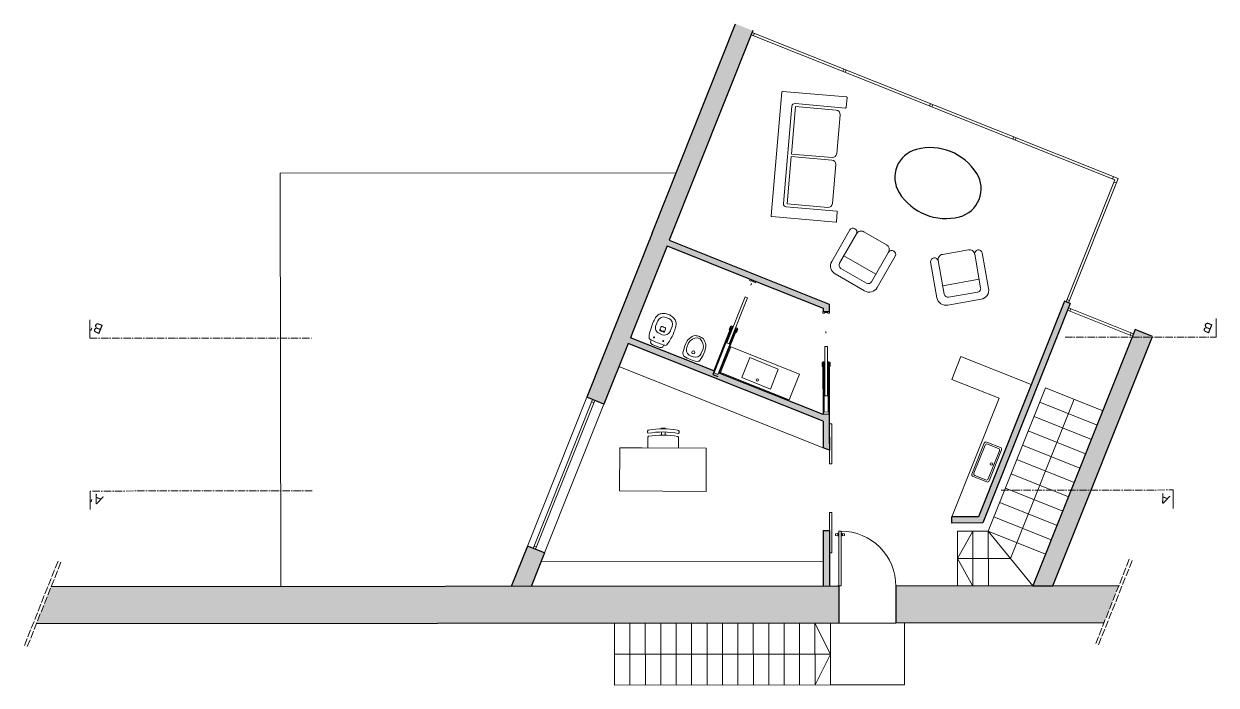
# Model space of a CAD drawing. Header units: millimetres. Extents: x -4829 to 17751, y -2575 to 15731.
# Drawn here: x 12349 to 14281, y 10606 to 11678 of the extents above; entities that cross this region are included whole.
import ezdxf

# ---------------------------------------------------------------- set-up
doc = ezdxf.new("R2010")
doc.units = ezdxf.units.MM
doc.linetypes.add('ACAD_ISO02W100', pattern=[15, 12, -3])
doc.linetypes.add('ACAD_ISO10W100', pattern=[18, 12, -3, 0, -3])
doc.layers.get('0').update_dxf_attribs({"lineweight": 20})
for name, color, linetype, lineweight in [('Arredo', 7, 'Continuous', 9), ('muri sezionati', 7, 'Continuous', 30), ('tratteggio', 7, 'Continuous', 15)]:
    doc.layers.add(name, color=color, linetype=linetype, lineweight=lineweight)
doc.layers.add('campitura', color=254, linetype='Continuous')
doc.layers.add('MURO', color=44, linetype='Continuous')
doc.styles.get("Standard").update_dxf_attribs({"font": 'arial.ttf'})

msp = doc.modelspace()

# ---------------------------------------------------------------- hatches: boundary and pattern name
at = {"layer": 'campitura'}
h = msp.add_hatch(color=256, dxfattribs=at)
h.dxf.hatch_style = 1
h.paths.add_polyline_path([(13644.3, 10766.7), (13654.3, 10766.7), (13654.2, 10856.8), (13644.2, 10856.8)])
h.paths.add_polyline_path([(13473.4, 11106.2), (13465.1, 11109.5), (13495, 11185), (13494.7, 11185.1), (13466.9, 11115.4), (13331.8, 11169.2), (13336.2, 11180.4), (13391.1, 11317.9), (13525.6, 11264.3), (13525.6, 11264.3), (13525.8, 11264.2), (13535.4, 11260.4), (13535.4, 11260.4), (13644, 11217), (13644, 11211.6), (13654, 11211.6), (13654, 11223.8), (13394.8, 11327.2), (13526.4, 11657.3), (13530.1, 11666.5), (13502.2, 11677.7), (13366.9, 11338.3), (13261.1, 11072.9), (13288.9, 11061.8), (13328.1, 11159.9), (13654.1, 11029.9), (13654, 11126.7), (13653.3, 11126.7), (13653.4, 11045.5), (13644, 11045.5), (13644, 11044.7), (13475.6, 11111.9)])
h.paths.add_polyline_path([(13138.7, 10766.2), (13171, 10766.2), (13192.7, 10820.5), (13164.8, 10831.6)])
h.paths.add_polyline_path([(13895.9, 10879.1), (13852.8, 10879), (13852.8, 10869), (13902.7, 10869.1), (14044.5, 11224.5), (14035.2, 11228.3)])
h = msp.add_hatch(color=256, dxfattribs=at)
h.dxf.hatch_style = 1
h.paths.add_polyline_path([(13644.2, 10990.8), (13654.2, 10986.8), (13654.1, 11029.9), (13654, 11126.7), (13653.3, 11126.7), (13653.4, 11045.5), (13644, 11045.5), (13644, 11044.7), (13475.6, 11111.9), (13503.3, 11181.7), (13504, 11181.5), (13504.3, 11182.2), (13502.6, 11182.8), (13473.6, 11109.8), (13467.3, 11112.3), (13496.3, 11185.3), (13494.7, 11186), (13494.4, 11185.3), (13494.7, 11185.1), (13466.9, 11115.4), (13331.8, 11169.2), (13336.2, 11180.4), (13391.1, 11317.9), (13525.8, 11264.2), (13530.5, 11262.3), (13535.4, 11260.4), (13535.4, 11260.4), (13644, 11217), (13644, 11211.6), (13654, 11211.6), (13654, 11223.8), (13394.8, 11327.2), (13526.4, 11657.3), (13530.1, 11666.5), (13502.2, 11677.7), (13366.9, 11338.3), (13261.1, 11072.9), (13288.9, 11061.8), (13328.1, 11159.9), (13644.1, 11033.9)])
h = msp.add_hatch(color=256, dxfattribs=at)
h.dxf.hatch_style = 1
h.paths.add_polyline_path([(14177.7, 11171.4), (14149.8, 11182.5), (13984.1, 10767), (14016.4, 10767.1)])
at = {"layer": 'MURO'}
h = msp.add_hatch(color=256, dxfattribs=at)
h.dxf.hatch_style = 1
h.paths.add_polyline_path([(12392.8, 10765.4), (12368.9, 10705.4), (13669.7, 10706.7), (13669.7, 10766.7)])
h.paths.add_polyline_path([(14099.2, 10707.2), (14123.2, 10767.2), (13762, 10766.8), (13762.1, 10706.8)])

# ---------------------------------------------------------------- linework, layer by layer
for p, q in [((14117.1, 11424.9), (13527.5, 11660)), ((14122.3, 11427.1), (13529, 11663.8)), ((13531.2, 11658.6), (13532.7, 11662.3)), ((13676.1, 11600.8), (13677.6, 11604.5)), ((13679.8, 11599.3), (13681.3, 11603)), ((13818, 11548.5), (13816.6, 11544.8)), ((13821.8, 11547), (13820.3, 11543.3)), ((13953.2, 11494.6), (13951.7, 11490.8)), ((13956.9, 11493.1), (13955.4, 11489.4)), ((14037.8, 11227.2), (14117.1, 11424.9)), ((14041.9, 11225.6), (14122.3, 11427.1)), ((14113.3, 11426.4), (14114.8, 11430.1)), ((14115.6, 11421.2), (14119.3, 11419.7)), ((13525.8, 11264.2), (13525.6, 11264.3)), ((13525.8, 11264.2), (13525.6, 11264.3)), ((14043.4, 11229.3), (14039.3, 11230.9)), ((14145.5, 11171.8), (14040.2, 11213.8)), ((14147, 11175.5), (14041.7, 11217.5)), ((14043.9, 11212.3), (14045.4, 11216.1)), ((12455.7, 11168.3), (12455.7, 11198.3)), ((14281.1, 11170.2), (14281, 11200.2)), ((13503.6, 11181.6), (13475.8, 11111.8)), ((14143.3, 11177), (14141.8, 11173.3)), ((13643.8, 11126.7), (13644, 11044.7)), ((13164.8, 10831.6), (13261.1, 11072.9)), ((13911.8, 10855.7), (14004.4, 11087.9)), ((14004.4, 11087.9), (14097.3, 11050.9)), ((13174.1, 10827.9), (13270.3, 11069.2)), ((13177.8, 10826.4), (13274.1, 11067.7)), ((13288.9, 11061.8), (13192.7, 10820.5)), ((13272.6, 11064), (13268.9, 11065.5)), ((14050.8, 11069.4), (13947.9, 10811.4)), ((13995.1, 11064.7), (14088, 11027.6)), ((13985.9, 11041.5), (14078.8, 11004.4)), ((13976.6, 11018.2), (14069.5, 10981.2)), ((13967.3, 10995), (14060.2, 10958)), ((13958.1, 10971.8), (14051, 10934.8)), ((13948.8, 10948.6), (14041.7, 10911.5)), ((12456, 10890.8), (12456, 10920.8)), ((13939.6, 10925.4), (14032.4, 10888.3)), ((14211.3, 10892.5), (14211.3, 10922.5)), ((13930.3, 10902.1), (14023.2, 10865.1)), ((13921, 10878.9), (14013.9, 10841.9)), ((13664.2, 10850.3), (13664.2, 10851.4)), ((13664.2, 10850.3), (13664.2, 10849.1)), ((13664.3, 10851.6), (13667.5, 10852.2)), ((13664.3, 10848.9), (13667.5, 10848.4)), ((13667.7, 10848.5), (13667.7, 10852)), ((13668.2, 10851.3), (13667.7, 10851.3)), ((13668.2, 10849.2), (13667.7, 10849.2)), ((13669.5, 10852.9), (13669.1, 10852.9)), ((13669.1, 10852.9), (13669.3, 10852.9)), ((13669.1, 10852.9), (13669.1, 10847.6)), ((13669.1, 10847.6), (13669.5, 10847.6)), ((13669.5, 10847.6), (13669.5, 10852.9)), ((13669.6, 10855.6), (13673.5, 10855.6)), ((13669.6, 10855.6), (13669.7, 10767.3)), ((13673.5, 10855.6), (13673.6, 10767.3)), ((13673.6, 10852.9), (13674, 10852.9)), ((13673.6, 10847.6), (13673.6, 10852.9)), ((13674, 10847.6), (13673.6, 10847.6)), ((13674, 10852.9), (13673.8, 10852.9)), ((13674, 10852.9), (13674, 10847.6)), ((13674.9, 10851.3), (13675.4, 10851.3)), ((13674.9, 10849.2), (13675.4, 10849.2)), ((13675.4, 10848.5), (13675.4, 10852)), ((13678.8, 10851.6), (13675.6, 10852.2)), ((13678.8, 10848.9), (13675.6, 10848.4)), ((13678.9, 10850.3), (13678.9, 10851.5)), ((13678.9, 10850.3), (13678.9, 10849.1)), ((13911.8, 10855.7), (13861.8, 10855.6)), ((13861.8, 10811.3), (13886.8, 10855.7)), ((13861.8, 10855.6), (13861.9, 10766.9)), ((13886.8, 10855.7), (13886.9, 10766.9)), ((13911.8, 10855.7), (14004.7, 10818.7)), ((13911.8, 10855.7), (13911.9, 10767)), ((13984.1, 10767), (13911.8, 10855.7)), ((13179.3, 10830.1), (13175.6, 10831.6)), ((13947.9, 10811.4), (13861.8, 10811.3)), ((13861.8, 10811.3), (13886.9, 10766.9)), ((13669.7, 10767.3), (13673.6, 10767.3)), ((13305.9, 10706.3), (13306, 10606.3)), ((13330.9, 10706.4), (13331, 10606.4)), ((13355.9, 10706.4), (13356, 10606.4)), ((13380.9, 10706.4), (13381, 10606.4)), ((13405.9, 10706.4), (13406, 10606.4)), ((13430.9, 10706.5), (13431, 10606.5)), ((13455.9, 10706.5), (13456, 10606.5)), ((13480.9, 10706.5), (13481, 10606.5)), ((13505.9, 10706.5), (13506, 10606.5)), ((13530.9, 10706.6), (13531, 10606.6)), ((13555.9, 10706.6), (13556, 10606.6)), ((13580.9, 10706.6), (13581, 10606.6)), ((13605.9, 10706.6), (13606, 10606.6)), ((13630.9, 10706.7), (13631, 10606.7)), ((13656, 10656.7), (13630.9, 10706.7)), ((13655.9, 10706.7), (13656, 10606.7)), ((13762.1, 10706.8), (13669.7, 10706.7)), ((13775.9, 10706.8), (13776, 10606.8)), ((13306, 10656.3), (13656, 10656.7)), ((13656, 10656.7), (13631, 10606.7)), ((13656, 10606.7), (13306, 10606.3)), ((13776, 10606.8), (13656, 10606.7))]:
    msp.add_line(p, q)
at = {"linetype": 'ACAD_ISO10W100'}
for p, q in [((14036.2, 11169.9), (14281.1, 11170.2)), ((12455.7, 11168.3), (12815.7, 11168.7)), ((12816, 10921.1), (12456, 10920.8)), ((13932.7, 10922.2), (14211.3, 10922.5))]:
    msp.add_line(p, q, dxfattribs=at)
for points in [[(12765, 10765.4), (12764.3, 11435.5), (13405.9, 11436.2)], [(13503.6, 11181.6), (13504, 11181.5), (13504.3, 11182.2), (13502.6, 11182.8), (13473.6, 11109.8), (13467.3, 11112.3), (13496.3, 11185.3), (13494.7, 11186)], [(13475.6, 11111.9), (13503.3, 11181.7), (13503.6, 11181.6)], [(13643.7, 11127.5), (13643.7, 11126.7), (13644.4, 11126.7), (13644.5, 11045.5), (13653.4, 11045.5), (13653.3, 11126.7), (13654, 11126.7), (13654, 11127.5), (13652.3, 11127.5), (13652.3, 11048.9), (13645.6, 11048.8), (13645.5, 11127.5), (13643.7, 11127.5)]]:
    msp.add_lwpolyline(points)
for points in [[(13531.9, 11259.9), (13531.9, 11259.9), (13532.2, 11259.8), (13531.9, 11259.1), (13534.5, 11258.1), (13535.4, 11260.4), (13525.6, 11264.3), (13524.7, 11262), (13527.2, 11261), (13527.5, 11261.7), (13527.7, 11261.6), (13527.7, 11261.6)], [(13651.3, 11209.9), (13651.3, 11209.9), (13651.6, 11209.9), (13651.6, 11209.2), (13654.3, 11209.2), (13654.3, 11211.6), (13643.8, 11211.6), (13643.8, 11209.2), (13646.5, 11209.2), (13646.5, 11209.9), (13646.8, 11209.9), (13646.8, 11209.9)], [(13492.9, 11182.4), (13493.1, 11182.4), (13492.8, 11181.7), (13491.6, 11182.2), (13493.9, 11187.9), (13495.1, 11187.4), (13494.2, 11185.1), (13494, 11185.2)], [(13496.3, 11185.4), (13494.6, 11186), (13495.5, 11188.3), (13497.2, 11187.6)], [(13502.7, 11182.8), (13504.3, 11182.1), (13505.3, 11184.4), (13503.6, 11185.1)], [(13503.1, 11178.4), (13502.9, 11178.5), (13502.7, 11177.8), (13503.9, 11177.4), (13506.1, 11183), (13504.9, 11183.5), (13504, 11181.2), (13504.2, 11181.2)], [(13643.4, 11123.5), (13643.6, 11123.5), (13643.6, 11122.8), (13642.3, 11122.8), (13642.3, 11128.9), (13643.6, 11128.9), (13643.6, 11126.5), (13643.4, 11126.5)], [(13645.4, 11127.5), (13643.6, 11127.5), (13643.6, 11129.9), (13645.4, 11129.9)], [(13652.3, 11127.5), (13654.1, 11127.5), (13654.1, 11129.9), (13652.3, 11129.9)], [(13654.3, 11123.5), (13654.2, 11123.5), (13654.2, 11122.9), (13655.5, 11122.9), (13655.5, 11128.9), (13654.2, 11128.9), (13654.2, 11126.5), (13654.3, 11126.5)]]:
    msp.add_lwpolyline(points, close=True)
msp.add_circle((13669.1, 10767.3), 0.555)
for centre, radius, start, end in [((13664.4, 10851.4), 0.178, 99.7839, 180.0581), ((13664.4, 10851.4), 0.178, 99.7839, 180.0581), ((13664.4, 10849.1), 0.178, 180.0581, 260.3322), ((13664.4, 10849.1), 0.178, 180.0581, 260.3322), ((13667.6, 10852), 0.178, 0.0581, 99.7839), ((13667.6, 10848.5), 0.178, 260.3322, 0.0581), ((13667.6, 10848.5), 0.178, 260.3322, 0.0581), ((13668.2, 10852.2), 0.893, 270.0581, 0.0581), ((13668.2, 10848.3), 0.893, 0.0581, 90.0581), ((13673.7, 10767.3), 88.3, 359.6568, 90.1554), ((13674.9, 10852.2), 0.893, 180.0581, 270.0581), ((13674.9, 10848.3), 0.893, 90.0581, 180.0581), ((13675.5, 10852), 0.178, 80.3322, 180.0581), ((13675.6, 10848.5), 0.178, 180.0581, 279.7839), ((13675.6, 10848.5), 0.178, 180.0581, 279.7839), ((13678.7, 10851.5), 0.178, 0.0581, 80.3322), ((13678.7, 10851.5), 0.178, 0.0581, 80.3322), ((13678.7, 10849.1), 0.178, 279.7839, 0.0581), ((13678.7, 10849.1), 0.178, 279.7839, 0.0581)]:
    msp.add_arc(centre, radius, start, end)
at = {"color": 1, "true_color": 0xff0505}
for points in [[(13526.1, 11256.1), (13528.8, 11255), (13528.4, 11258), (13528.8, 11255)], [(13526.3, 11253.8), (13527, 11255.7), (13527.1, 11253.5), (13527.9, 11255.4)], [(13647.1, 11177.5), (13650, 11177.5), (13648.5, 11180.1), (13650, 11177.5)], [(13648.1, 11175.5), (13648.1, 11177.5), (13649, 11175.5), (13649, 11177.5)]]:
    msp.add_solid(points, dxfattribs=at)
at = {"layer": 'Arredo'}
for p, q in [((13592.9, 11466.8), (13599.5, 11543.6)), ((13599.5, 11543.6), (13665.3, 11537.9)), ((13671.6, 11530.5), (13666.1, 11467.4)), ((13585.9, 11386), (13592.5, 11462.7)), ((13592.5, 11462.7), (13658.3, 11457)), ((13658.7, 11461.2), (13592.9, 11466.8)), ((13664.6, 11449.6), (13659.1, 11386.6)), ((13651.7, 11380.3), (13585.9, 11386)), ((13670.6, 11289.7), (13698.2, 11337.6)), ((13747, 11319.7), (13710.2, 11340.9)), ((13750.2, 11307.7), (13722.7, 11259.8)), ((13879.5, 11311.7), (13837.7, 11304.2)), ((13889.7, 11304.6), (13899.4, 11250.2)), ((13729.6, 11271.9), (13677.6, 11301.9)), ((13840.3, 11239.6), (13830.6, 11294.1)), ((13714.5, 11257.6), (13672.8, 11281.5)), ((13896.9, 11264), (13837.9, 11253.4)), ((13894.6, 11243.2), (13847.3, 11234.8)), ((13373, 11189.1), (13376, 11196.6)), ((13389.1, 11202.2), (13393.8, 11200.3)), ((13378.7, 11176), (13383.3, 11174.1)), ((13379.4, 11181.8), (13381.1, 11186.1)), ((13379.4, 11181.8), (13381.1, 11186.1)), ((13379.9, 11180.5), (13385.6, 11178.3)), ((13379.9, 11180.5), (13385.6, 11178.3)), ((13381.2, 11181.1), (13385, 11179.6)), ((13383.7, 11187.2), (13385.5, 11186.4)), ((13387.4, 11185.7), (13385.5, 11186.4)), ((13386.9, 11178.9), (13388.5, 11183.1)), ((13386.9, 11178.9), (13388.5, 11183.1)), ((13396.4, 11179.7), (13399.4, 11187.2)), ((13445, 11167.3), (13440.3, 11169.1)), ((13423.1, 11153.2), (13426.1, 11160.7)), ((13446.5, 11143.9), (13449.5, 11151.4)), ((13433.5, 11138.3), (13428.8, 11140.1)), ((13313.2, 11122.8), (13644.2, 10990.8)), ((13589.2, 11068.4), (13605.9, 11110.2)), ((13187, 10806.2), (13644.2, 10806.7))]:
    msp.add_line(p, q, dxfattribs=at)
for points in [[(13664.6, 11356.4), (13560.9, 11365.3, -0.414214), (13560, 11366.4), (13577.4, 11567.3, -0.414214), (13578.4, 11568.2), (13682.1, 11559.3, -0.414214), (13683, 11558.2), (13681.6, 11542.3, -0.414214), (13680.6, 11541.3), (13598.6, 11548.4, 0.414214), (13593.4, 11544.1), (13579.8, 11386.5, 0.414214), (13584.2, 11381.4), (13666.1, 11374.3, -0.414214), (13667, 11373.2), (13665.7, 11357.3, -0.414214)], [(13379.7, 11153.4), (13367, 11158.4, -0.414214), (13364.8, 11163.6), (13365.5, 11165.5), (13364.6, 11165.9, -0.370925), (13362, 11171.1, -0.029083), (13364.1, 11181.2, -0.042203), (13369.2, 11195.4, -0.025293), (13371.1, 11199.1, -0.129271), (13374.6, 11204.3, -0.11011), (13379.8, 11207.7, -0.08956), (13386.5, 11208.5, -0.081181), (13393.7, 11206.9, -0.081181), (13400, 11203.1, -0.08956), (13404.3, 11197.9, -0.11011), (13405.8, 11191.9, -0.129271), (13404.7, 11185.7, -0.025293), (13403.6, 11181.6, -0.042203), (13397.5, 11167.9, -0.029083), (13392, 11159.1, -0.370925), (13386.6, 11157.1), (13385.7, 11157.5), (13384.9, 11155.6, -0.414214)], [(13885.3, 10948.2), (13905.3, 10998.4, -0.414214), (13909.2, 11000.1), (13931.5, 10991.2, -0.414214), (13933.2, 10987.3), (13913.2, 10937.1, -0.414214), (13909.3, 10935.5), (13887, 10944.3, -0.414214)], [(13907.9, 10938.7), (13890.2, 10945.7, -0.414214), (13888.5, 10949.6), (13906.7, 10995.2, -0.414214), (13910.6, 10996.8), (13928.2, 10989.8, -0.414214), (13929.9, 10985.9), (13911.8, 10940.4, -0.414214)]]:
    msp.add_lwpolyline(points, format="xyb", close=True, dxfattribs=at)
for points in [[(13687.4, 11343.9), (13658, 11292.9, 0.414214), (13663.6, 11272.5), (13711.3, 11245, 0.414214), (13731.7, 11250.5), (13761.1, 11301.5)], [(13818.3, 11291.9), (13828.6, 11234, 0.414214), (13846, 11221.9), (13900.2, 11231.5, 0.414214), (13912.3, 11249), (13902, 11306.8)], [(13361.1, 11009.5, 0.198912), (13359.9, 11006.7), (13359.8, 10990.7)], [(13409.8, 10990.4), (13409.9, 11006.4, 0.198912), (13408.8, 11009.2)]]:
    msp.add_lwpolyline(points, format="xyb", dxfattribs=at)
for points in [[(13491.9, 11159.4), (13488, 11160.9), (13517.5, 11235.3), (13521.4, 11233.8)], [(13651, 11075), (13646.8, 11075), (13646.7, 11155), (13651, 11155)], [(13571.5, 11118.5), (13525.1, 11137), (13512.1, 11104.5), (13558.6, 11086)], [(13658.2, 10964.9), (13654.2, 10964.9), (13654.1, 11029.9), (13658.1, 11029.9)], [(13351, 10990.8), (13342.9, 10990.8), (13314.8, 10991), (13314.3, 10921), (13454.3, 10920.1), (13454.8, 10990.1)], [(13658.2, 10820.9), (13654.2, 10820.9), (13654.2, 10885.9), (13658.2, 10885.9)]]:
    msp.add_lwpolyline(points, close=True, dxfattribs=at)
for points in [[(13589.2, 11068.4), (13477.8, 11112.8), (13494.4, 11154.6), (13605.9, 11110.2)], [(13852.8, 10879), (13929.4, 11071), (13852.6, 11101.6), (13867.4, 11138.7), (13981.3, 11093.3)], [(13382, 11021.6), (13382, 11022.6)], [(13382, 11011.6), (13382, 11016.6)], [(13388, 11011.5), (13388, 11016.5)]]:
    msp.add_lwpolyline(points, dxfattribs=at)
for centre, radius in [((13370.2, 11169.6), 0.756), ((13385.1, 11163.7), 0.756), ((13433.6, 11145.5), 2.5), ((13537.6, 11100.8), 2), ((13917, 10964.7), 2)]:
    msp.add_circle(centre, radius, dxfattribs=at)
for centre, radius, start, end in [((13664.7, 11531), 6.88, 355.0645, 85.0645), ((13659.3, 11468), 6.88, 265.0645, 355.0645), ((13657.7, 11450.2), 6.88, 355.0645, 85.0645), ((13652.3, 11387.2), 6.88, 265.0645, 355.0645), ((13692.5, 11340.3), 6.28, 335.0142, 145.1508), ((13705.8, 11333.3), 8.75, 60.0825, 150.0825), ((13742.6, 11312.1), 8.75, 330.0825, 60.0825), ((13755.4, 11304.1), 6.28, 335.0142, 145.1508), ((13881.1, 11303.1), 8.75, 10.1305, 100.1305), ((13895.9, 11305.2), 6.28, 15.0622, 185.1988), ((13675.8, 11286.7), 6, 150.0825, 240.0825), ((13824.5, 11292.4), 6.28, 15.0622, 185.1988), ((13839.2, 11295.6), 8.75, 100.1305, 190.1305), ((13717.5, 11262.8), 6, 240.0825, 330.0825), ((13893.5, 11249.1), 6, 280.1305, 10.1305), ((13846.2, 11240.7), 6, 190.1305, 280.1305), ((13382.4, 11185.3), 10.1, 158.2566, 248.2566), ((13385.4, 11192.8), 10.1, 68.2566, 158.2566), ((13390.1, 11191), 10.1, 338.2566, 68.2566), ((13380.3, 11181.5), 1.01, 158.2566, 248.2566), ((13380.3, 11181.5), 1.01, 158.2566, 248.2566), ((13381.6, 11182), 1.01, 158.2566, 248.2566), ((13382.9, 11185.3), 2.02, 68.2566, 158.2566), ((13387.1, 11183.5), 10.1, 248.2566, 338.2566), ((13385.4, 11180.5), 1.01, 248.2566, 338.2566), ((13385.9, 11179.2), 1.01, 248.2566, 338.2566), ((13385.9, 11179.2), 1.01, 248.2566, 338.2566), ((13386.7, 11183.8), 2.02, 338.2566, 68.2566), ((13440.9, 11152.2), 20.9, 101.7381, 158.7282), ((13441.2, 11151.5), 17.7, 92.7598, 148.3646), ((13435.3, 11149.7), 22.9, 68.2563, 86.821), ((13435.3, 11149.7), 22.9, 49.6923, 68.2569), ((13410.8, 11249.6), 95.4, 242.3748, 254.1385), ((13482.5, 11133.6), 66.5, 156.8287, 170.5971), ((13432.5, 11149.5), 10.1, 158.2566, 248.2566), ((13432.3, 11155), 17.7, 348.1487, 43.7535), ((13433, 11155.3), 20.9, 337.7851, 34.7752), ((13422.9, 11143.7), 6.06, 172.9432, 223.9049), ((13446.2, 11177), 46.6, 233.5876, 262.9257), ((13437.2, 11147.6), 10.1, 248.2566, 338.2566), ((13440.2, 11136.8), 6.06, 272.6084, 323.5701), ((13390, 11170.5), 66.5, 325.9162, 339.6846), ((13362.1, 11016.8), 3.01, 92.3594, 231.5104), ((13384.1, 10879.7), 136.8, 79.1994, 100.0282), ((13384.1, 10879.7), 141.8, 80.2724, 99.2405), ((13384.1, 10879.7), 142.8, 88.4102, 90.8174), ((13407.9, 11016.5), 3.01, 307.7172, 86.8681), ((13384.1, 10879.7), 131.8, 79.1994, 100.0282)]:
    msp.add_arc(centre, radius, start, end, dxfattribs=at)
at = {"layer": 'muri sezionati'}
for p, q in [((13366.9, 11338.3), (13502.2, 11677.7)), ((13530.2, 11666.7), (13394.8, 11327.2)), ((13366.9, 11338.3), (13261.1, 11072.9)), ((13394.8, 11327.2), (13654, 11223.8)), ((13391.1, 11317.9), (13336.2, 11180.4)), ((13391.1, 11317.9), (13525.8, 11264.2)), ((13525.8, 11264.2), (13644, 11217)), ((14035.2, 11228.3), (13895.9, 10879.1)), ((14044.5, 11224.5), (14035.2, 11228.3)), ((13644, 11217), (13644, 11211.6)), ((13654, 11223.8), (13654, 11211.6)), ((14044.5, 11224.5), (13902.7, 10869.1)), ((13336.2, 11180.4), (13331.8, 11169.2)), ((13466.9, 11115.4), (13331.8, 11169.2)), ((13494.7, 11185.1), (13466.9, 11115.4)), ((13328.1, 11159.9), (13288.9, 11061.8)), ((13644.1, 11033.9), (13328.1, 11159.9)), ((13644, 11044.7), (13475.8, 11111.8)), ((13654, 11126.7), (13654.1, 11030)), ((13288.9, 11061.8), (13261.1, 11072.9)), ((13644.1, 11033.9), (13644.2, 10990.8)), ((13654.1, 11029.9), (13654.2, 10986.8)), ((13654.2, 10986.8), (13644.2, 10990.8)), ((13895.9, 10879.1), (13852.8, 10879)), ((13852.8, 10869), (13852.8, 10879)), ((13902.7, 10869.1), (13852.8, 10869)), ((13644.2, 10856.8), (13644.3, 10766.7)), ((13644.2, 10856.8), (13654.2, 10856.8)), ((13654.2, 10856.8), (13654.3, 10766.7)), ((13164.8, 10831.6), (13138.7, 10766.2)), ((13192.7, 10820.5), (13164.8, 10831.6)), ((13192.7, 10820.5), (13171, 10766.2)), ((13669.7, 10766.7), (12392.8, 10765.4)), ((13669.7, 10766.7), (13669.7, 10706.7)), ((14123.2, 10767.2), (13762, 10766.8)), ((13762, 10766.8), (13762.1, 10706.8)), ((13669.7, 10706.7), (12368.9, 10705.4)), ((14099.2, 10707.2), (13762.1, 10706.8))]:
    msp.add_line(p, q, dxfattribs=at)
msp.add_lwpolyline([(13865.2, 11365.2, 0.505308), (13893.2, 11435.1, 0.328632), (13795.2, 11474.2, 0.505308), (13767.3, 11404.2, 0.328632)], format="xyb", close=True, dxfattribs=at)
msp.add_lwpolyline([(13494.7, 11186), (13494.4, 11185.3), (13495, 11185), (13465.1, 11109.5), (13473.4, 11106.2)], dxfattribs=at)
msp.add_lwpolyline([(14016.4, 10767.1), (14177.7, 11171.4), (14149.8, 11182.5), (13984.1, 10767)], close=True, dxfattribs=at)
at = {"layer": 'tratteggio', "linetype": 'ACAD_ISO02W100'}
for p, q in [((12404.1, 10807.2), (12348.7, 10668.3)), ((12408.7, 10805.3), (12353.4, 10666.4)), ((14140.3, 10810.2), (14085.5, 10672.6)), ((14145, 10808.3), (14090.1, 10670.8))]:
    msp.add_line(p, q, dxfattribs=at)

# ---------------------------------------------------------------- texts
at = {"attachment_point": 1, "rotation": 158.2566}
for s, insert, char_height in [("B'", (12472.6, 11174.5), 15.62), ('B', (14271.1, 11175.4), 15.6), ("A'", (12472.8, 10896.9), 15.62), ('A', (14201.4, 10897.8), 15.6)]:
    msp.add_mtext_dynamic_manual_height_columns(s, width=18.044, gutter_width=12.5, heights=[0], dxfattribs=dict(at, insert=insert, char_height=char_height))

doc.saveas('drawing.dxf')
